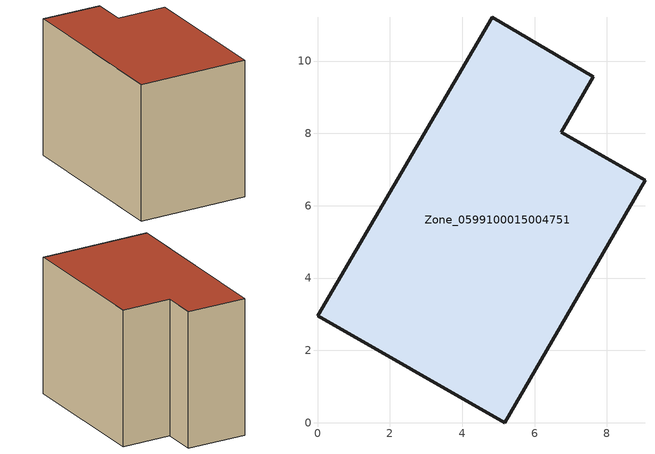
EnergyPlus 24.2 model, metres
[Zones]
Zone_0599100015004751
 floor ground (C_G): 0,2.96 4.83,11.21 7.62,9.56 6.74,8.03 9.05,6.71 5.18,0 z1
 wall outside (C_F): 5.18,0 9.05,6.71 6.74,8.03 7.62,9.56 4.83,11.21 0,2.96 5.18,0 z1:8.32
 roof outside (C_R): 4.83,11.21 0,2.96 5.18,0 9.05,6.71 6.74,8.03 7.62,9.56 z8.32
[BUILDING]
Pand.0599100015004751: North Axis=0; Terrain=City; Loads Convergence Tolerance Value=0.04; Temperature Convergence Tolerance Value=0.4; Solar Distribution=FullExterior; Maximum Number of Warmup Days=25; Minimum Number of Warmup Days=1
[Site:Location]
Rotterdam.The.Hague.AP_ZH_NLD Design_Conditions: Latitude=51.96; Longitude=4.45; Time Zone=1; Elevation=-4.5
[SITE:GROUNDTEMPERATURE:BUILDINGSURFACE]
18, 18, 18, 18, 18, 18, 18, 18, 18, 18, 18, 18
[MATERIAL] Thermal Absorptance=0.9; Solar Absorptance=0.7; Visible Absorptance=0.7
Name | Roughness | Thickness | Conductivity | Density | Specific Heat
G.TI.1946-1964 | MediumSmooth | 0.15 | 1 | 540 | 1210
F.TI.1946-1964 | Rough | 0.3 | 0.857143 | 1920 | 840
R.TI.1946-1964 | MediumRough | 0.2 | 0.277778 | 1500 | 1000
[CONSTRUCTION]
C_G: G.TI.1946-1964
C_F: F.TI.1946-1964
C_R: R.TI.1946-1964
[ZONE]
Zone_0599100015004751: Type=1; Multiplier=1; Ceiling Height=Autocalculate; Volume=Autocalculate; Floor Area=autocalculate; Part of Total Floor Area=Yes
[ZONEINFILTRATION:DESIGNFLOWRATE]
Infil_Zone_0599100015004751: Zone or ZoneList or Space or SpaceList=Zone_0599100015004751; Schedule=AlwaysOn; Design Flow Rate Calculation Method=Flow/Area; Flow Rate per Floor Area=0.003; Constant Term Coefficient=1; Temperature Term Coefficient=0; Velocity Term Coefficient=0; Velocity Squared Term Coefficient=0
[HVACTEMPLATE:ZONE:IDEALLOADSAIRSYSTEM]
Zone_0599100015004751: Maximum Heating Supply Air Temperature=50; Minimum Cooling Supply Air Temperature=13; Maximum Heating Supply Air Humidity Ratio=0.0156; Minimum Cooling Supply Air Humidity Ratio=0.0077; Heating Limit=NoLimit; Cooling Limit=NoLimit; Dehumidification Control Type=ConstantSensibleHeatRatio; Cooling Sensible Heat Ratio=0.7; Dehumidification Setpoint=60; Humidification Control Type=None; Humidification Setpoint=30; Outdoor Air Method=None; Outdoor Air Flow Rate per Person=0.00944; Outdoor Air Flow Rate per Zone Floor Area=0; Outdoor Air Flow Rate per Zone=0; Demand Controlled Ventilation Type=None; Outdoor Air Economizer Type=NoEconomizer; Heat Recovery Type=None; Sensible Heat Recovery Effectiveness=0.7; Latent Heat Recovery Effectiveness=0.65
[ZONECONTROL:THERMOSTAT]
ThermostatControl_Zone_0599100015004751: Zone or ZoneList=Zone_0599100015004751; Control Type Schedule=DualSetpointControlType; Control 1=Thermostat_Zone_0599100015004751; Temperature Difference Between Cutout And Setpoint=0
[THERMOSTATSETPOINT:DUALSETPOINT]
Thermostat_Zone_0599100015004751: Heating Setpoint Temperature Schedule=HeatingSetpoint_Zone_0599100015004751; Cooling Setpoint Temperature Schedule=CoolingSetpoint_Zone_0599100015004751
[SCHEDULE:COMPACT]
HeatingSetpoint_Zone_0599100015004751: Through: 12/31, For: AllDays, Until: 24:00, 21
CoolingSetpoint_Zone_0599100015004751: Through: 12/31, For: AllDays, Until: 24:00, 24
DualSetpointControlType: Through: 12/31, For: AllDays, Until: 24:00, 4
AlwaysOn: Through: 12/31, For: AllDays, Until: 24:00, 1
